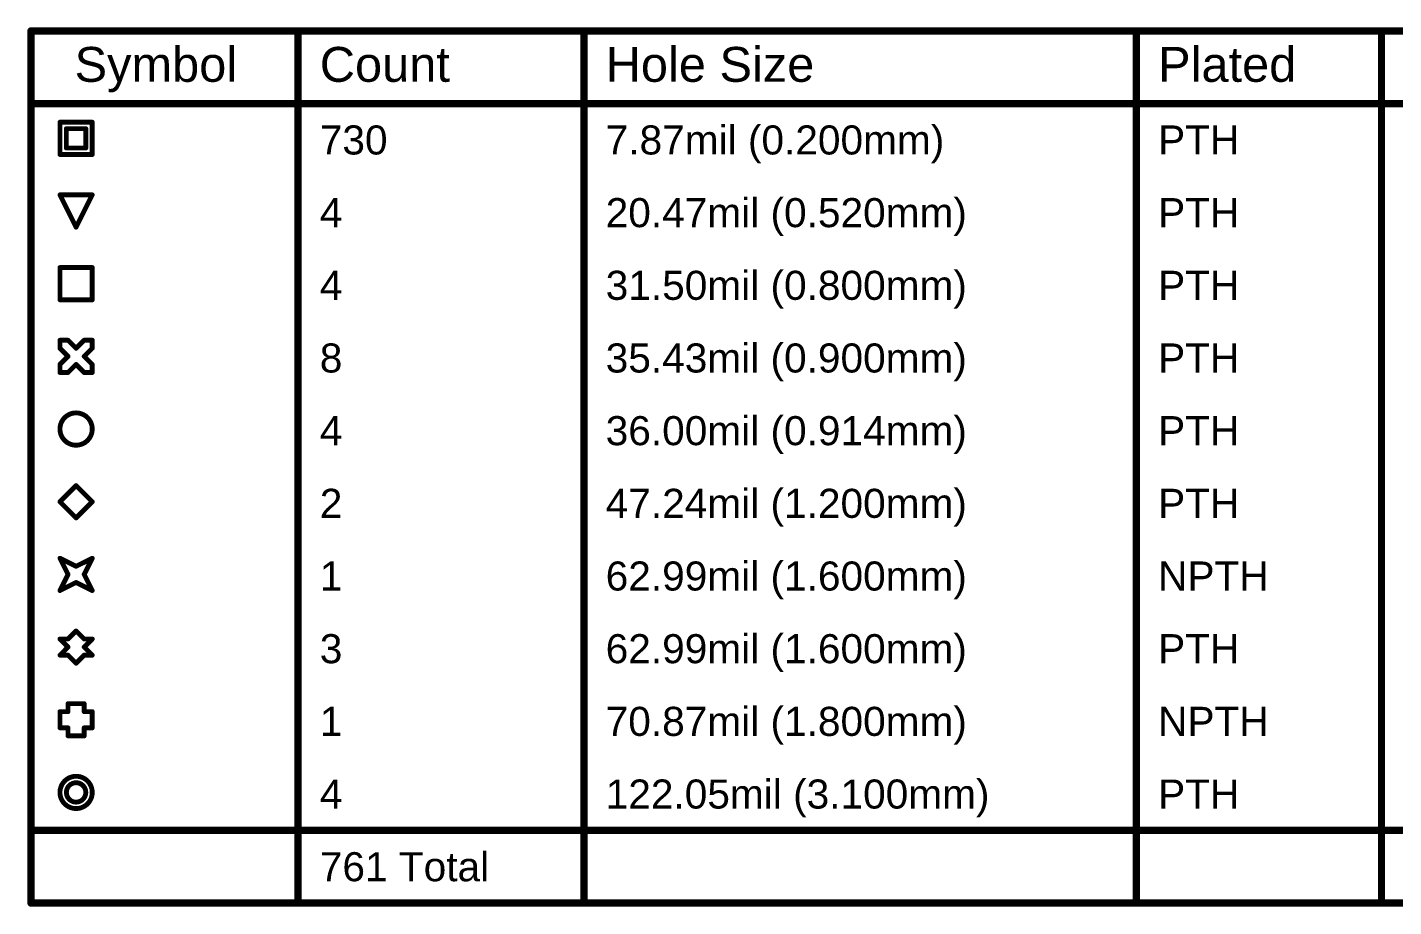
# Model space of a CAD drawing. Header units: inches. Extents: x -12 to 5357, y -8 to 5291.
# Drawn here: x -5.2 to 66.4, y 75.2 to 121.3 of the extents above; entities that cross this region are included whole.
import ezdxf

# ---------------------------------------------------------------- set-up
doc = ezdxf.new("R2010")
doc.units = ezdxf.units.IN
doc.layers.add('Drill Drawing', color=1, linetype='Continuous')
doc.styles.add('Arial', font='', dxfattribs={"height": 0.2})
doc.styles.get('Arial').set_extended_font_data('Arial')

msp = doc.modelspace()

# ---------------------------------------------------------------- linework, layer by layer
at = {"layer": 'Drill Drawing'}
for points in [[(-4.985, 121.158, 0.381, 0.381, 0), (176.119, 121.158, 0.381, 0.381, 0)], [(-4.985, 75.438, 0.381, 0.381, 0), (-4.985, 121.158, 0.381, 0.381, 0)], [(9.007, 75.438, 0.381, 0.381, 0), (9.007, 121.158, 0.381, 0.381, 0)], [(23.989, 75.438, 0.381, 0.381, 0), (23.989, 121.158, 0.381, 0.381, 0)], [(52.937, 75.438, 0.381, 0.381, 0), (52.937, 121.158, 0.381, 0.381, 0)], [(65.786, 75.438, 0.381, 0.381, 0), (65.786, 121.158, 0.381, 0.381, 0)], [(-4.985, 117.348, 0.381, 0.381, 0), (176.119, 117.348, 0.381, 0.381, 0)], [(-3.466, 116.374, 0.254, 0.254, 0), (-1.773, 116.374, 0.254, 0.254, 0)], [(-3.466, 114.681, 0.254, 0.254, 0), (-3.466, 116.374, 0.254, 0.254, 0)], [(-3.128, 116.036, 0.254, 0.254, 0), (-2.112, 116.036, 0.254, 0.254, 0)], [(-3.128, 115.02, 0.254, 0.254, 0), (-3.128, 116.036, 0.254, 0.254, 0)], [(-2.112, 115.02, 0.254, 0.254, 0), (-2.112, 116.036, 0.254, 0.254, 0)], [(-1.773, 114.681, 0.254, 0.254, 0), (-1.773, 116.374, 0.254, 0.254, 0)], [(-3.466, 114.681, 0.254, 0.254, 0), (-1.773, 114.681, 0.254, 0.254, 0)], [(-3.128, 115.02, 0.254, 0.254, 0), (-2.112, 115.02, 0.254, 0.254, 0)], [(-3.466, 112.564, 0.254, 0.254, 0), (-1.773, 112.564, 0.254, 0.254, 0)], [(-3.466, 112.564, 0.254, 0.254, 0), (-2.62, 110.871, 0.254, 0.254, 0)], [(-2.62, 110.871, 0.254, 0.254, 0), (-1.773, 112.564, 0.254, 0.254, 0)], [(-3.466, 108.754, 0.254, 0.254, 0), (-1.773, 108.754, 0.254, 0.254, 0)], [(-3.466, 107.061, 0.254, 0.254, 0), (-3.466, 108.754, 0.254, 0.254, 0)], [(-1.773, 107.061, 0.254, 0.254, 0), (-1.773, 108.754, 0.254, 0.254, 0)], [(-3.466, 107.061, 0.254, 0.254, 0), (-1.773, 107.061, 0.254, 0.254, 0)], [(-3.466, 104.521, 0.254, 0.254, 0), (-3.466, 104.944, 0.254, 0.254, 0)], [(-3.466, 104.944, 0.254, 0.254, 0), (-3.043, 104.944, 0.254, 0.254, 0)], [(-3.466, 104.521, 0.254, 0.254, 0), (-3.043, 104.098, 0.254, 0.254, 0)], [(-3.043, 104.944, 0.254, 0.254, 0), (-2.62, 104.521, 0.254, 0.254, 0)], [(-2.62, 104.521, 0.254, 0.254, 0), (-2.196, 104.944, 0.254, 0.254, 0)], [(-2.196, 104.944, 0.254, 0.254, 0), (-1.773, 104.944, 0.254, 0.254, 0)], [(-2.196, 104.098, 0.254, 0.254, 0), (-1.773, 104.521, 0.254, 0.254, 0)], [(-1.773, 104.521, 0.254, 0.254, 0), (-1.773, 104.944, 0.254, 0.254, 0)], [(-3.466, 103.674, 0.254, 0.254, 0), (-3.043, 104.098, 0.254, 0.254, 0)], [(-2.196, 104.098, 0.254, 0.254, 0), (-1.773, 103.674, 0.254, 0.254, 0)], [(-3.466, 103.251, 0.254, 0.254, 0), (-3.466, 103.674, 0.254, 0.254, 0)], [(-3.466, 103.251, 0.254, 0.254, 0), (-3.043, 103.251, 0.254, 0.254, 0)], [(-3.043, 103.251, 0.254, 0.254, 0), (-2.62, 103.674, 0.254, 0.254, 0)], [(-2.62, 103.674, 0.254, 0.254, 0), (-2.196, 103.251, 0.254, 0.254, 0)], [(-2.196, 103.251, 0.254, 0.254, 0), (-1.773, 103.251, 0.254, 0.254, 0)], [(-1.773, 103.251, 0.254, 0.254, 0), (-1.773, 103.674, 0.254, 0.254, 0)], [(-3.466, 96.478, 0.254, 0.254, 0), (-2.62, 97.324, 0.254, 0.254, 0)], [(-2.62, 97.324, 0.254, 0.254, 0), (-1.773, 96.478, 0.254, 0.254, 0)], [(-3.466, 96.478, 0.254, 0.254, 0), (-2.62, 95.631, 0.254, 0.254, 0)], [(-2.62, 95.631, 0.254, 0.254, 0), (-1.773, 96.478, 0.254, 0.254, 0)], [(-3.466, 93.514, 0.254, 0.254, 0), (-2.62, 93.091, 0.254, 0.254, 0)], [(-3.466, 93.514, 0.254, 0.254, 0), (-3.043, 92.668, 0.254, 0.254, 0)], [(-2.62, 93.091, 0.254, 0.254, 0), (-1.773, 93.514, 0.254, 0.254, 0)], [(-2.196, 92.668, 0.254, 0.254, 0), (-1.773, 93.514, 0.254, 0.254, 0)], [(-3.466, 91.821, 0.254, 0.254, 0), (-3.043, 92.668, 0.254, 0.254, 0)], [(-3.466, 91.821, 0.254, 0.254, 0), (-2.62, 92.244, 0.254, 0.254, 0)], [(-2.62, 92.244, 0.254, 0.254, 0), (-1.773, 91.821, 0.254, 0.254, 0)], [(-2.196, 92.668, 0.254, 0.254, 0), (-1.773, 91.821, 0.254, 0.254, 0)], [(-3.043, 89.281, 0.254, 0.254, 0), (-2.62, 89.704, 0.254, 0.254, 0)], [(-2.62, 89.704, 0.254, 0.254, 0), (-2.196, 89.281, 0.254, 0.254, 0)], [(-3.466, 89.281, 0.254, 0.254, 0), (-3.043, 88.858, 0.254, 0.254, 0)], [(-3.466, 89.281, 0.254, 0.254, 0), (-3.043, 89.281, 0.254, 0.254, 0)], [(-3.466, 88.434, 0.254, 0.254, 0), (-3.043, 88.858, 0.254, 0.254, 0)], [(-2.196, 89.281, 0.254, 0.254, 0), (-1.773, 89.281, 0.254, 0.254, 0)], [(-2.196, 88.858, 0.254, 0.254, 0), (-1.773, 89.281, 0.254, 0.254, 0)], [(-2.196, 88.858, 0.254, 0.254, 0), (-1.773, 88.434, 0.254, 0.254, 0)], [(-3.466, 88.434, 0.254, 0.254, 0), (-3.043, 88.434, 0.254, 0.254, 0)], [(-3.043, 88.434, 0.254, 0.254, 0), (-2.62, 88.011, 0.254, 0.254, 0)], [(-2.62, 88.011, 0.254, 0.254, 0), (-2.196, 88.434, 0.254, 0.254, 0)], [(-2.196, 88.434, 0.254, 0.254, 0), (-1.773, 88.434, 0.254, 0.254, 0)], [(-3.043, 85.471, 0.254, 0.254, 0), (-3.043, 85.894, 0.254, 0.254, 0)], [(-3.043, 85.894, 0.254, 0.254, 0), (-2.196, 85.894, 0.254, 0.254, 0)], [(-2.196, 85.471, 0.254, 0.254, 0), (-2.196, 85.894, 0.254, 0.254, 0)], [(-3.466, 84.624, 0.254, 0.254, 0), (-3.466, 85.471, 0.254, 0.254, 0)], [(-3.466, 85.471, 0.254, 0.254, 0), (-3.043, 85.471, 0.254, 0.254, 0)], [(-2.196, 85.471, 0.254, 0.254, 0), (-1.773, 85.471, 0.254, 0.254, 0)], [(-1.773, 84.624, 0.254, 0.254, 0), (-1.773, 85.471, 0.254, 0.254, 0)], [(-3.466, 84.624, 0.254, 0.254, 0), (-3.043, 84.624, 0.254, 0.254, 0)], [(-3.043, 84.201, 0.254, 0.254, 0), (-3.043, 84.624, 0.254, 0.254, 0)], [(-2.196, 84.624, 0.254, 0.254, 0), (-1.773, 84.624, 0.254, 0.254, 0)], [(-2.196, 84.201, 0.254, 0.254, 0), (-2.196, 84.624, 0.254, 0.254, 0)], [(-3.043, 84.201, 0.254, 0.254, 0), (-2.196, 84.201, 0.254, 0.254, 0)], [(-4.985, 79.248, 0.381, 0.381, 0), (176.119, 79.248, 0.381, 0.381, 0)], [(-4.985, 75.438, 0.381, 0.381, 0), (176.119, 75.438, 0.381, 0.381, 0)]]:
    msp.add_lwpolyline(points, format="xyseb", dxfattribs=at)
for points in [[(-5.08, 121.158, 0.191, 0.191, 1), (-4.89, 121.158, 0.191, 0.191, 1)], [(-5.08, 121.158, 0.191, 0.191, 1), (-4.89, 121.158, 0.191, 0.191, 1)], [(8.912, 121.158, 0.191, 0.191, 1), (9.102, 121.158, 0.191, 0.191, 1)], [(23.894, 121.158, 0.191, 0.191, 1), (24.085, 121.158, 0.191, 0.191, 1)], [(52.842, 121.158, 0.191, 0.191, 1), (53.032, 121.158, 0.191, 0.191, 1)], [(65.691, 121.158, 0.191, 0.191, 1), (65.881, 121.158, 0.191, 0.191, 1)], [(-5.08, 117.348, 0.191, 0.191, 1), (-4.89, 117.348, 0.191, 0.191, 1)], [(-3.53, 116.374, 0.127, 0.127, 1), (-3.403, 116.374, 0.127, 0.127, 1)], [(-3.53, 116.374, 0.127, 0.127, 1), (-3.403, 116.374, 0.127, 0.127, 1)], [(-3.191, 116.036, 0.127, 0.127, 1), (-3.064, 116.036, 0.127, 0.127, 1)], [(-3.191, 116.036, 0.127, 0.127, 1), (-3.064, 116.036, 0.127, 0.127, 1)], [(-2.175, 116.036, 0.127, 0.127, 1), (-2.048, 116.036, 0.127, 0.127, 1)], [(-2.175, 116.036, 0.127, 0.127, 1), (-2.048, 116.036, 0.127, 0.127, 1)], [(-1.836, 116.374, 0.127, 0.127, 1), (-1.709, 116.374, 0.127, 0.127, 1)], [(-1.836, 116.374, 0.127, 0.127, 1), (-1.709, 116.374, 0.127, 0.127, 1)], [(-3.53, 114.681, 0.127, 0.127, 1), (-3.403, 114.681, 0.127, 0.127, 1)], [(-3.53, 114.681, 0.127, 0.127, 1), (-3.403, 114.681, 0.127, 0.127, 1)], [(-3.191, 115.02, 0.127, 0.127, 1), (-3.064, 115.02, 0.127, 0.127, 1)], [(-3.191, 115.02, 0.127, 0.127, 1), (-3.064, 115.02, 0.127, 0.127, 1)], [(-2.175, 115.02, 0.127, 0.127, 1), (-2.048, 115.02, 0.127, 0.127, 1)], [(-2.175, 115.02, 0.127, 0.127, 1), (-2.048, 115.02, 0.127, 0.127, 1)], [(-1.836, 114.681, 0.127, 0.127, 1), (-1.709, 114.681, 0.127, 0.127, 1)], [(-1.836, 114.681, 0.127, 0.127, 1), (-1.709, 114.681, 0.127, 0.127, 1)], [(-3.53, 112.564, 0.127, 0.127, 1), (-3.403, 112.564, 0.127, 0.127, 1)], [(-3.53, 112.564, 0.127, 0.127, 1), (-3.403, 112.564, 0.127, 0.127, 1)], [(-1.836, 112.564, 0.127, 0.127, 1), (-1.709, 112.564, 0.127, 0.127, 1)], [(-1.836, 112.564, 0.127, 0.127, 1), (-1.709, 112.564, 0.127, 0.127, 1)], [(-2.683, 110.871, 0.127, 0.127, 1), (-2.556, 110.871, 0.127, 0.127, 1)], [(-2.683, 110.871, 0.127, 0.127, 1), (-2.556, 110.871, 0.127, 0.127, 1)], [(-3.53, 108.754, 0.127, 0.127, 1), (-3.403, 108.754, 0.127, 0.127, 1)], [(-3.53, 108.754, 0.127, 0.127, 1), (-3.403, 108.754, 0.127, 0.127, 1)], [(-1.836, 108.754, 0.127, 0.127, 1), (-1.709, 108.754, 0.127, 0.127, 1)], [(-1.836, 108.754, 0.127, 0.127, 1), (-1.709, 108.754, 0.127, 0.127, 1)], [(-3.53, 107.061, 0.127, 0.127, 1), (-3.403, 107.061, 0.127, 0.127, 1)], [(-3.53, 107.061, 0.127, 0.127, 1), (-3.403, 107.061, 0.127, 0.127, 1)], [(-1.836, 107.061, 0.127, 0.127, 1), (-1.709, 107.061, 0.127, 0.127, 1)], [(-1.836, 107.061, 0.127, 0.127, 1), (-1.709, 107.061, 0.127, 0.127, 1)], [(-3.53, 104.944, 0.127, 0.127, 1), (-3.403, 104.944, 0.127, 0.127, 1)], [(-3.53, 104.944, 0.127, 0.127, 1), (-3.403, 104.944, 0.127, 0.127, 1)], [(-3.53, 104.521, 0.127, 0.127, 1), (-3.403, 104.521, 0.127, 0.127, 1)], [(-3.53, 104.521, 0.127, 0.127, 1), (-3.403, 104.521, 0.127, 0.127, 1)], [(-3.106, 104.944, 0.127, 0.127, 1), (-2.979, 104.944, 0.127, 0.127, 1)], [(-3.106, 104.944, 0.127, 0.127, 1), (-2.979, 104.944, 0.127, 0.127, 1)], [(-2.683, 104.521, 0.127, 0.127, 1), (-2.556, 104.521, 0.127, 0.127, 1)], [(-2.683, 104.521, 0.127, 0.127, 1), (-2.556, 104.521, 0.127, 0.127, 1)], [(-2.26, 104.944, 0.127, 0.127, 1), (-2.133, 104.944, 0.127, 0.127, 1)], [(-2.26, 104.944, 0.127, 0.127, 1), (-2.133, 104.944, 0.127, 0.127, 1)], [(-1.836, 104.944, 0.127, 0.127, 1), (-1.709, 104.944, 0.127, 0.127, 1)], [(-1.836, 104.944, 0.127, 0.127, 1), (-1.709, 104.944, 0.127, 0.127, 1)], [(-1.836, 104.521, 0.127, 0.127, 1), (-1.709, 104.521, 0.127, 0.127, 1)], [(-1.836, 104.521, 0.127, 0.127, 1), (-1.709, 104.521, 0.127, 0.127, 1)], [(-3.106, 104.098, 0.127, 0.127, 1), (-2.979, 104.098, 0.127, 0.127, 1)], [(-3.106, 104.098, 0.127, 0.127, 1), (-2.979, 104.098, 0.127, 0.127, 1)], [(-2.26, 104.098, 0.127, 0.127, 1), (-2.133, 104.098, 0.127, 0.127, 1)], [(-2.26, 104.098, 0.127, 0.127, 1), (-2.133, 104.098, 0.127, 0.127, 1)], [(-3.53, 103.674, 0.127, 0.127, 1), (-3.403, 103.674, 0.127, 0.127, 1)], [(-3.53, 103.674, 0.127, 0.127, 1), (-3.403, 103.674, 0.127, 0.127, 1)], [(-3.53, 103.251, 0.127, 0.127, 1), (-3.403, 103.251, 0.127, 0.127, 1)], [(-3.53, 103.251, 0.127, 0.127, 1), (-3.403, 103.251, 0.127, 0.127, 1)], [(-3.106, 103.251, 0.127, 0.127, 1), (-2.979, 103.251, 0.127, 0.127, 1)], [(-3.106, 103.251, 0.127, 0.127, 1), (-2.979, 103.251, 0.127, 0.127, 1)], [(-2.683, 103.674, 0.127, 0.127, 1), (-2.556, 103.674, 0.127, 0.127, 1)], [(-2.683, 103.674, 0.127, 0.127, 1), (-2.556, 103.674, 0.127, 0.127, 1)], [(-2.26, 103.251, 0.127, 0.127, 1), (-2.133, 103.251, 0.127, 0.127, 1)], [(-2.26, 103.251, 0.127, 0.127, 1), (-2.133, 103.251, 0.127, 0.127, 1)], [(-1.836, 103.674, 0.127, 0.127, 1), (-1.709, 103.674, 0.127, 0.127, 1)], [(-1.836, 103.674, 0.127, 0.127, 1), (-1.709, 103.674, 0.127, 0.127, 1)], [(-1.836, 103.251, 0.127, 0.127, 1), (-1.709, 103.251, 0.127, 0.127, 1)], [(-1.836, 103.251, 0.127, 0.127, 1), (-1.709, 103.251, 0.127, 0.127, 1)], [(-1.773, 100.288, 0.254, 0.254, 1), (-3.466, 100.288, 0.254, 0.254, 1)], [(-3.53, 100.288, 0.127, 0.127, 1), (-3.403, 100.288, 0.127, 0.127, 1)], [(-1.836, 100.288, 0.127, 0.127, 1), (-1.709, 100.288, 0.127, 0.127, 1)], [(-2.683, 97.324, 0.127, 0.127, 1), (-2.556, 97.324, 0.127, 0.127, 1)], [(-2.683, 97.324, 0.127, 0.127, 1), (-2.556, 97.324, 0.127, 0.127, 1)], [(-3.53, 96.478, 0.127, 0.127, 1), (-3.403, 96.478, 0.127, 0.127, 1)], [(-3.53, 96.478, 0.127, 0.127, 1), (-3.403, 96.478, 0.127, 0.127, 1)], [(-1.836, 96.478, 0.127, 0.127, 1), (-1.709, 96.478, 0.127, 0.127, 1)], [(-1.836, 96.478, 0.127, 0.127, 1), (-1.709, 96.478, 0.127, 0.127, 1)], [(-2.683, 95.631, 0.127, 0.127, 1), (-2.556, 95.631, 0.127, 0.127, 1)], [(-2.683, 95.631, 0.127, 0.127, 1), (-2.556, 95.631, 0.127, 0.127, 1)], [(-3.53, 93.514, 0.127, 0.127, 1), (-3.403, 93.514, 0.127, 0.127, 1)], [(-3.53, 93.514, 0.127, 0.127, 1), (-3.403, 93.514, 0.127, 0.127, 1)], [(-2.683, 93.091, 0.127, 0.127, 1), (-2.556, 93.091, 0.127, 0.127, 1)], [(-2.683, 93.091, 0.127, 0.127, 1), (-2.556, 93.091, 0.127, 0.127, 1)], [(-1.836, 93.514, 0.127, 0.127, 1), (-1.709, 93.514, 0.127, 0.127, 1)], [(-1.836, 93.514, 0.127, 0.127, 1), (-1.709, 93.514, 0.127, 0.127, 1)], [(-3.106, 92.668, 0.127, 0.127, 1), (-2.979, 92.668, 0.127, 0.127, 1)], [(-3.106, 92.668, 0.127, 0.127, 1), (-2.979, 92.668, 0.127, 0.127, 1)], [(-2.683, 92.244, 0.127, 0.127, 1), (-2.556, 92.244, 0.127, 0.127, 1)], [(-2.683, 92.244, 0.127, 0.127, 1), (-2.556, 92.244, 0.127, 0.127, 1)], [(-2.26, 92.668, 0.127, 0.127, 1), (-2.133, 92.668, 0.127, 0.127, 1)], [(-2.26, 92.668, 0.127, 0.127, 1), (-2.133, 92.668, 0.127, 0.127, 1)], [(-3.53, 91.821, 0.127, 0.127, 1), (-3.403, 91.821, 0.127, 0.127, 1)], [(-3.53, 91.821, 0.127, 0.127, 1), (-3.403, 91.821, 0.127, 0.127, 1)], [(-1.836, 91.821, 0.127, 0.127, 1), (-1.709, 91.821, 0.127, 0.127, 1)], [(-1.836, 91.821, 0.127, 0.127, 1), (-1.709, 91.821, 0.127, 0.127, 1)], [(-2.683, 89.704, 0.127, 0.127, 1), (-2.556, 89.704, 0.127, 0.127, 1)], [(-2.683, 89.704, 0.127, 0.127, 1), (-2.556, 89.704, 0.127, 0.127, 1)], [(-3.53, 89.281, 0.127, 0.127, 1), (-3.403, 89.281, 0.127, 0.127, 1)], [(-3.53, 89.281, 0.127, 0.127, 1), (-3.403, 89.281, 0.127, 0.127, 1)], [(-3.106, 89.281, 0.127, 0.127, 1), (-2.979, 89.281, 0.127, 0.127, 1)], [(-3.106, 89.281, 0.127, 0.127, 1), (-2.979, 89.281, 0.127, 0.127, 1)], [(-3.106, 88.858, 0.127, 0.127, 1), (-2.979, 88.858, 0.127, 0.127, 1)], [(-3.106, 88.858, 0.127, 0.127, 1), (-2.979, 88.858, 0.127, 0.127, 1)], [(-2.26, 89.281, 0.127, 0.127, 1), (-2.133, 89.281, 0.127, 0.127, 1)], [(-2.26, 89.281, 0.127, 0.127, 1), (-2.133, 89.281, 0.127, 0.127, 1)], [(-2.26, 88.858, 0.127, 0.127, 1), (-2.133, 88.858, 0.127, 0.127, 1)], [(-2.26, 88.858, 0.127, 0.127, 1), (-2.133, 88.858, 0.127, 0.127, 1)], [(-1.836, 89.281, 0.127, 0.127, 1), (-1.709, 89.281, 0.127, 0.127, 1)], [(-1.836, 89.281, 0.127, 0.127, 1), (-1.709, 89.281, 0.127, 0.127, 1)], [(-3.53, 88.434, 0.127, 0.127, 1), (-3.403, 88.434, 0.127, 0.127, 1)], [(-3.53, 88.434, 0.127, 0.127, 1), (-3.403, 88.434, 0.127, 0.127, 1)], [(-3.106, 88.434, 0.127, 0.127, 1), (-2.979, 88.434, 0.127, 0.127, 1)], [(-3.106, 88.434, 0.127, 0.127, 1), (-2.979, 88.434, 0.127, 0.127, 1)], [(-2.683, 88.011, 0.127, 0.127, 1), (-2.556, 88.011, 0.127, 0.127, 1)], [(-2.683, 88.011, 0.127, 0.127, 1), (-2.556, 88.011, 0.127, 0.127, 1)], [(-2.26, 88.434, 0.127, 0.127, 1), (-2.133, 88.434, 0.127, 0.127, 1)], [(-2.26, 88.434, 0.127, 0.127, 1), (-2.133, 88.434, 0.127, 0.127, 1)], [(-1.836, 88.434, 0.127, 0.127, 1), (-1.709, 88.434, 0.127, 0.127, 1)], [(-1.836, 88.434, 0.127, 0.127, 1), (-1.709, 88.434, 0.127, 0.127, 1)], [(-3.106, 85.894, 0.127, 0.127, 1), (-2.979, 85.894, 0.127, 0.127, 1)], [(-3.106, 85.894, 0.127, 0.127, 1), (-2.979, 85.894, 0.127, 0.127, 1)], [(-2.26, 85.894, 0.127, 0.127, 1), (-2.133, 85.894, 0.127, 0.127, 1)], [(-2.26, 85.894, 0.127, 0.127, 1), (-2.133, 85.894, 0.127, 0.127, 1)], [(-3.53, 85.471, 0.127, 0.127, 1), (-3.403, 85.471, 0.127, 0.127, 1)], [(-3.53, 85.471, 0.127, 0.127, 1), (-3.403, 85.471, 0.127, 0.127, 1)], [(-3.106, 85.471, 0.127, 0.127, 1), (-2.979, 85.471, 0.127, 0.127, 1)], [(-3.106, 85.471, 0.127, 0.127, 1), (-2.979, 85.471, 0.127, 0.127, 1)], [(-2.26, 85.471, 0.127, 0.127, 1), (-2.133, 85.471, 0.127, 0.127, 1)], [(-2.26, 85.471, 0.127, 0.127, 1), (-2.133, 85.471, 0.127, 0.127, 1)], [(-1.836, 85.471, 0.127, 0.127, 1), (-1.709, 85.471, 0.127, 0.127, 1)], [(-1.836, 85.471, 0.127, 0.127, 1), (-1.709, 85.471, 0.127, 0.127, 1)], [(-3.53, 84.624, 0.127, 0.127, 1), (-3.403, 84.624, 0.127, 0.127, 1)], [(-3.53, 84.624, 0.127, 0.127, 1), (-3.403, 84.624, 0.127, 0.127, 1)], [(-3.106, 84.624, 0.127, 0.127, 1), (-2.979, 84.624, 0.127, 0.127, 1)], [(-3.106, 84.624, 0.127, 0.127, 1), (-2.979, 84.624, 0.127, 0.127, 1)], [(-2.26, 84.624, 0.127, 0.127, 1), (-2.133, 84.624, 0.127, 0.127, 1)], [(-2.26, 84.624, 0.127, 0.127, 1), (-2.133, 84.624, 0.127, 0.127, 1)], [(-1.836, 84.624, 0.127, 0.127, 1), (-1.709, 84.624, 0.127, 0.127, 1)], [(-1.836, 84.624, 0.127, 0.127, 1), (-1.709, 84.624, 0.127, 0.127, 1)], [(-3.106, 84.201, 0.127, 0.127, 1), (-2.979, 84.201, 0.127, 0.127, 1)], [(-3.106, 84.201, 0.127, 0.127, 1), (-2.979, 84.201, 0.127, 0.127, 1)], [(-2.26, 84.201, 0.127, 0.127, 1), (-2.133, 84.201, 0.127, 0.127, 1)], [(-2.26, 84.201, 0.127, 0.127, 1), (-2.133, 84.201, 0.127, 0.127, 1)], [(-1.773, 81.238, 0.254, 0.254, 1), (-3.466, 81.238, 0.254, 0.254, 1)], [(-2.112, 81.238, 0.254, 0.254, 1), (-3.128, 81.238, 0.254, 0.254, 1)], [(-3.53, 81.238, 0.127, 0.127, 1), (-3.403, 81.238, 0.127, 0.127, 1)], [(-3.191, 81.238, 0.127, 0.127, 1), (-3.064, 81.238, 0.127, 0.127, 1)], [(-2.175, 81.238, 0.127, 0.127, 1), (-2.048, 81.238, 0.127, 0.127, 1)], [(-1.836, 81.238, 0.127, 0.127, 1), (-1.709, 81.238, 0.127, 0.127, 1)], [(-5.08, 79.248, 0.191, 0.191, 1), (-4.89, 79.248, 0.191, 0.191, 1)], [(-5.08, 75.438, 0.191, 0.191, 1), (-4.89, 75.438, 0.191, 0.191, 1)], [(-5.08, 75.438, 0.191, 0.191, 1), (-4.89, 75.438, 0.191, 0.191, 1)], [(8.912, 75.438, 0.191, 0.191, 1), (9.102, 75.438, 0.191, 0.191, 1)], [(23.894, 75.438, 0.191, 0.191, 1), (24.085, 75.438, 0.191, 0.191, 1)], [(52.842, 75.438, 0.191, 0.191, 1), (53.032, 75.438, 0.191, 0.191, 1)], [(65.691, 75.438, 0.191, 0.191, 1), (65.881, 75.438, 0.191, 0.191, 1)]]:
    msp.add_lwpolyline(points, format="xyseb", close=True, dxfattribs=at)

# ---------------------------------------------------------------- texts
at = {"layer": 'Drill Drawing', "style": 'Arial'}
for s, height, p in [('Symbol', 1.8288, (-2.699, 118.491)), ('Count', 1.8288, (10.15, 118.491)), ('Hole Size', 1.8288, (25.132, 118.491)), ('Plated', 1.8288, (54.08, 118.491)), ('730', 1.524, (10.15, 114.681)), ('7.87mil (0.200mm)', 1.524, (25.132, 114.681)), ('PTH', 1.524, (54.08, 114.681)), ('20.47mil (0.520mm)', 1.524, (25.132, 110.871)), ('4', 1.524, (10.15, 110.871)), ('PTH', 1.524, (54.08, 110.871)), ('4', 1.524, (10.15, 107.061)), ('31.50mil (0.800mm)', 1.524, (25.132, 107.061)), ('PTH', 1.524, (54.08, 107.061)), ('8', 1.524, (10.15, 103.251)), ('35.43mil (0.900mm)', 1.524, (25.132, 103.251)), ('PTH', 1.524, (54.08, 103.251)), ('4', 1.524, (10.15, 99.441)), ('36.00mil (0.914mm)', 1.524, (25.132, 99.441)), ('PTH', 1.524, (54.08, 99.441)), ('2', 1.524, (10.15, 95.631)), ('47.24mil (1.200mm)', 1.524, (25.132, 95.631)), ('PTH', 1.524, (54.08, 95.631)), ('1', 1.524, (10.15, 91.821)), ('62.99mil (1.600mm)', 1.524, (25.132, 91.821)), ('NPTH', 1.524, (54.08, 91.821)), ('3', 1.524, (10.15, 88.011)), ('62.99mil (1.600mm)', 1.524, (25.132, 88.011)), ('PTH', 1.524, (54.08, 88.011)), ('1', 1.524, (10.15, 84.201)), ('70.87mil (1.800mm)', 1.524, (25.132, 84.201)), ('NPTH', 1.524, (54.08, 84.201)), ('4', 1.524, (10.15, 80.391)), ('122.05mil (3.100mm)', 1.524, (25.132, 80.391)), ('PTH', 1.524, (54.08, 80.391)), ('761 Total', 1.524, (10.15, 76.581))]:
    msp.add_text(s, height=height, dxfattribs=at).set_placement(p)

doc.saveas('drawing.dxf')
